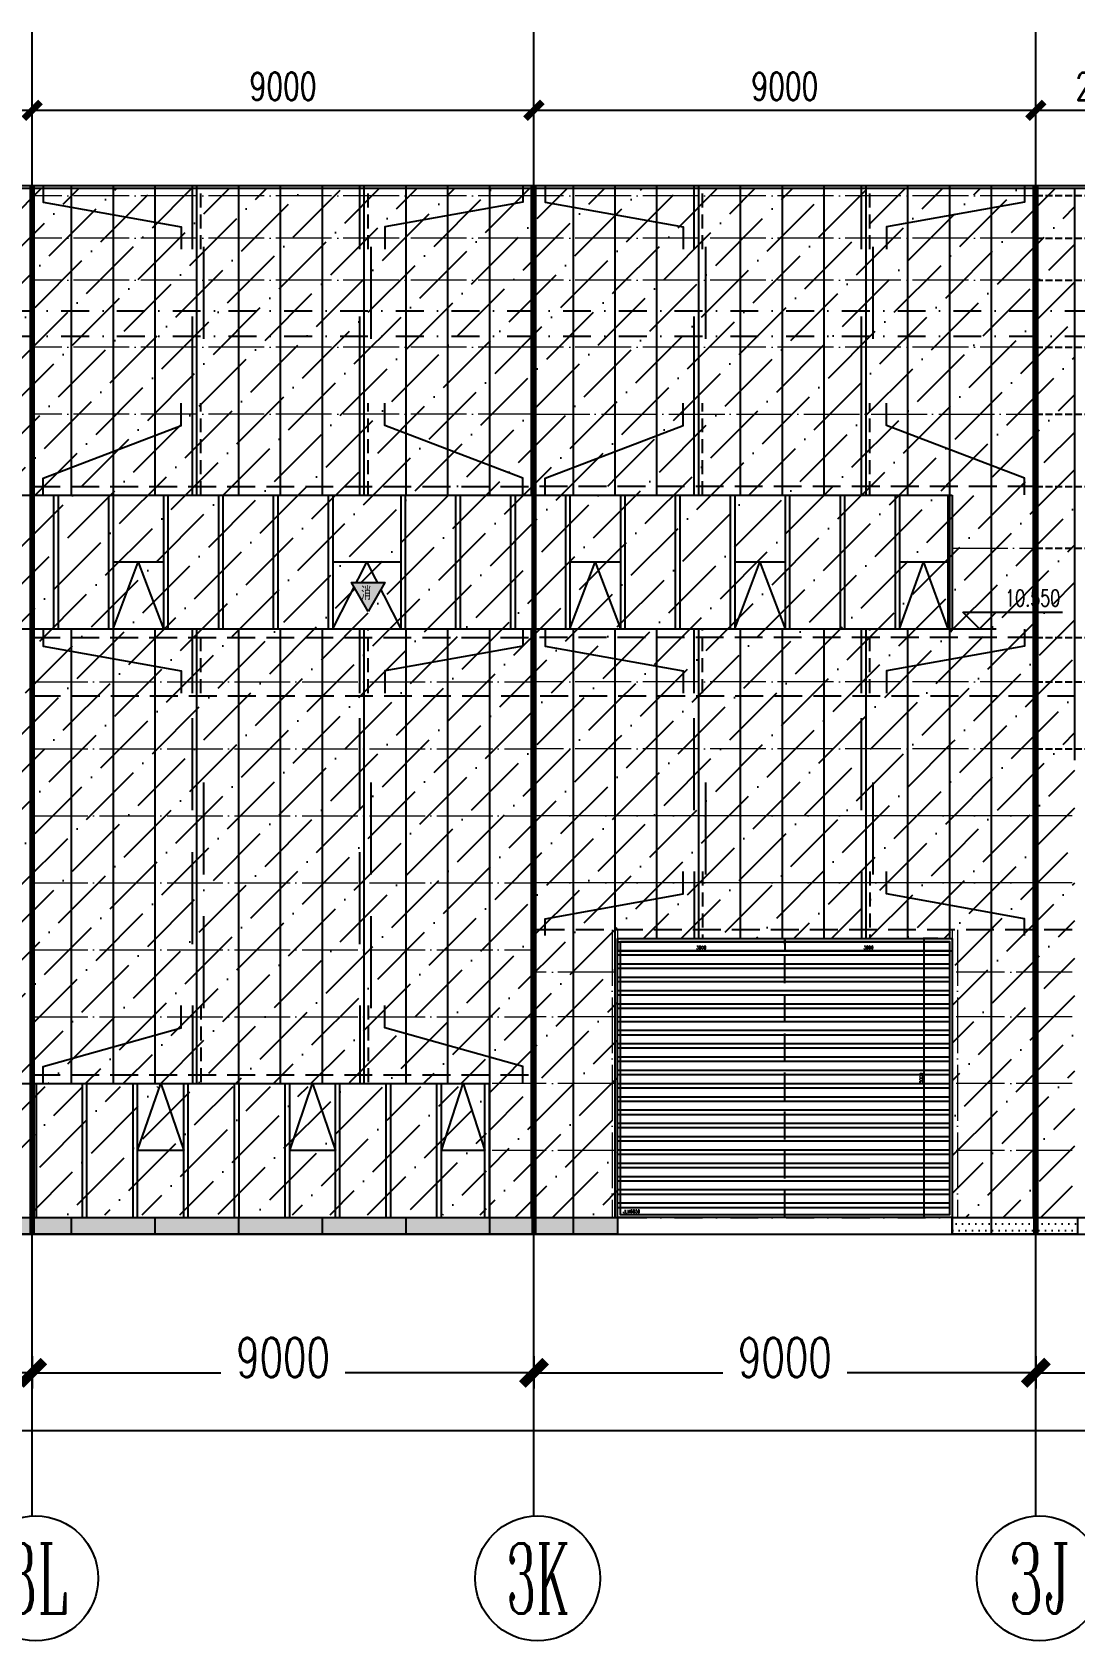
# Model space of a CAD drawing. Extents: x -2072575 to 87763, y -155913 to 742026.
# Drawn here: x -40342 to -21642, y 495627 to 524462 of the extents above; entities that cross this region are included whole.
import ezdxf
from ezdxf.enums import TextEntityAlignment as Align

# ---------------------------------------------------------------- set-up
doc = ezdxf.new("R2010")
doc.units = 0
doc.header["$LTSCALE"] = 1000
for name, pattern in [('20剖面图$0$DASH', [0.35, 0.25, -0.1]), ('__DASH', [0.35, 0.25, -0.1]), ('CENTER', [2, 1.25, -0.25, 0.25, -0.25]), ('DASHDOT', [1, 0.5, -0.25, 0, -0.25]), ('DASHED', [0.75, 0.5, -0.25]), ('DOT', [0.25, 0, -0.25]), ('DOTE', [2.42, 2, -0.2, 0.02, -0.2]), ('HIDDEN2', [0.1875, 0.125, -0.0625])]:
    doc.linetypes.add(name, pattern=pattern)
doc.layers.get('Defpoints').update_dxf_attribs({"color": 210})
for name, color, linetype in [('!ZN1-填充-8', 8, 'Continuous'), ('!ZN1-文字-7', 7, 'Continuous'), ('!ZN1-标注-173', 173, 'Continuous'), ('!ZN3-玻璃幕墙-4', 4, 'Continuous'), ('!ZN4-辅助材料-1', 1, 'Continuous'), ('12圆钢+30钢套管撑杆', 3, 'Continuous'), ('12圆钢斜拉条', 30, 'Continuous'), ('12圆钢直拉条', 22, 'Continuous'), ('250×150×4.5×8 H型钢', 3, 'HIDDEN2'), ('3符号', 3, 'Continuous'), ('3铝板幕墙', 3, 'Continuous'), ('4玻璃幕墙', 4, 'Continuous'), ('60x60x5钢方管', 6, '20剖面图$0$DASH'), ('A-AXIS-DOTE', 14, 'DOTE'), ('A-HATCH-2', 251, 'Continuous'), ('A-LIN-V', 9, 'Continuous'), ('A-WINDOW', 140, 'Continuous'), ('A-云线', 50, 'Continuous'), ('A-门窗表显示尺寸', 160, 'Continuous'), ('AS-WALL', 40, 'Continuous'), ('DIM', 173, 'Continuous'), ('DIM_ELEV', 3, 'Continuous'), ('DOT', 8, 'DOT'), ('DOTE', 1, 'CENTER'), ('PUB_TEXT', 7, 'Continuous'), ('压型钢板', 23, 'Continuous')]:
    doc.layers.add(name, color=color, linetype=linetype)
doc.layers.add('A-加建区域', color=47, linetype='Continuous', plot=False)
doc.layers.add('冷弯薄壁C型钢 250x75x20x3.0', color=51, linetype='DOTE', lineweight=0)
doc.layers.add('梁', color=4, linetype='Continuous', lineweight=18)
doc.styles.add('_TCH_AXIS', font='COMPLEX', dxfattribs={"bigfont": 'GBCBIG'})
doc.styles.add('_TCH_DIM', font='SIMPLEX', dxfattribs={"bigfont": 'GBCBIG'})
doc.styles.add('A-DIM_T3', font='SIMPLEX', dxfattribs={"width": 0.705882, "bigfont": 'GBCBIG'})
doc.styles.add('A-STANDARD', font='SIMPLEX', dxfattribs={"bigfont": 'GBCBIG'})
doc.styles.add('DHTEXT-1', font='romans.shx', dxfattribs={"width": 0.7, "bigfont": 'chinese.shx'})
doc.styles.add('样式 1', font='romans.shx', dxfattribs={"width": 0.7, "bigfont": 'chinese.shx'})
doc.dimstyles.new('A-DIM&&20', dxfattribs={"dimtxt": 59.5, "dimasz": 20, "dimexe": 20, "dimexo": 20, "dimgap": 25.25, "dimtad": 1, "dimdec": 0, "dimzin": 0, "dimdsep": 46, "dimtxsty": 'A-DIM_T3', "dimblk": 'ARCHTICK', "dimcen": 0.09, "dimclrt": 7, "dimazin": 2, "dimtfac": 1, "dimtdec": 0, "dimtix": 1, "dimtmove": 2, "dimatfit": 3, "dimfxl": 0, "dimtolj": 1, "dimtzin": 0, "dimarcsym": 0})
doc.dimstyles.new('ZN200', dxfattribs={"dimscale": 200, "dimtxt": 2.5, "dimasz": 1.5, "dimexe": 1, "dimexo": 2, "dimgap": 0.9, "dimtad": 1, "dimdec": 0, "dimdsep": 46, "dimtxsty": 'DHTEXT-1', "dimblk": 'ARCHTICK', "dimcen": 2.5, "dimclrd": 173, "dimclre": 173, "dimclrt": 7, "dimazin": 2, "dimtfac": 1, "dimtdec": 0, "dimtix": 1, "dimtmove": 2, "dimatfit": 3, "dimfxl": 0, "dimtolj": 1, "dimtzin": 0, "dimarcsym": 0})
doc.dimstyles.new('ZN280', dxfattribs={"dimscale": 280, "dimtxt": 2.5, "dimasz": 1.5, "dimexe": 1, "dimexo": 2, "dimgap": 0.9, "dimtad": 1, "dimdec": 0, "dimdsep": 46, "dimtxsty": 'DHTEXT-1', "dimblk": 'ARCHTICK', "dimcen": 2.5, "dimclrd": 173, "dimclre": 173, "dimclrt": 7, "dimazin": 2, "dimtfac": 1, "dimtdec": 0, "dimtix": 1, "dimtmove": 2, "dimatfit": 3, "dimfxl": 0, "dimarcsym": 0})
pattern_1 = [(0, (134341.77, -503214.68), (59.53125, 119.0625), [0, -119.0625])]
pattern_2 = [(45, (119669.48, -503214.68), (252.5697, 926.0889), [1190.625, -238.125, 0, -238.125])]

# ---------------------------------------------------------------- blocks, each defined once
blk = doc.blocks.new('消防救援口标识')
blk.add_wipeout([(0, 0), (-150, 260), (150, 260)]).dxf.layer = '!ZN1-标注-173'
at = {"layer": '!ZN1-填充-8'}
h = blk.add_hatch(color=252, dxfattribs=at)
h.dxf.hatch_style = 1
h.paths.add_polyline_path([(0, 0), (-150, 260), (150, 260)])
at = {"layer": '!ZN1-标注-173'}
blk.add_lwpolyline([(0, 0), (-150, 260), (150, 260)], close=True, dxfattribs=at)
at = {"layer": '!ZN1-文字-7', "ltscale": 1.5, "style": '样式 1', "width": 0.7}
blk.add_text('消', height=120, dxfattribs=at).set_placement((-62, 164), align=Align.MIDDLE_LEFT)
blk = doc.blocks.new('20250905101245')
at = {"layer": '!ZN1-填充-8'}
h = blk.add_hatch(dxfattribs=at)
h.set_pattern_fill('ANSI36', color=252, scale=300, style=0)
h.set_pattern_definition(pattern_2)
h.paths.add_polyline_path([(104500, 18450), (87200, 18450), (87200, 8400), (87200, 3000), (87200, 2800), (87200, 0), (87200, 0), (104500, 0)])
h.paths.add_polyline_path([(102200, 2400), (102200, 0), (89500, 0), (89500, 2400)], flags=16)
h.paths.add_polyline_path([(102150, 2350), (102150, 50), (89550, 50), (89550, 2350)], flags=0)
h.paths.add_polyline_path([(101942, 1111), (101942, 1289), (101853, 1289), (101853, 1111)], flags=0)
h.paths.add_polyline_path([(95745, 2143), (95955, 2143), (95955, 2232), (95745, 2232)], flags=0)
h.paths.add_polyline_path([(89585, 98), (89838, 98), (89838, 187), (89585, 187)], flags=0)
h = blk.add_hatch(dxfattribs=at)
h.set_pattern_fill('ANSI36', color=252, scale=300, style=0)
h.set_pattern_definition(pattern_2)
h.paths.add_polyline_path([(110500, 18450), (104500, 18450), (104500, 5000), (110500, 5000)])
h = blk.add_hatch(dxfattribs=at)
h.set_pattern_fill('ANSI36', color=252, scale=300, style=0)
h.set_pattern_definition(pattern_2)
h.paths.add_polyline_path([(110500, 0), (112700, 0), (112700, 18450), (110500, 18450)])
h = blk.add_hatch(dxfattribs=at)
h.set_pattern_fill('DOTS', color=252, scale=75, style=0)
h.set_pattern_definition(pattern_1)
h.paths.add_polyline_path([(60150, 0), (104500, 0), (104500, -300), (60150, -300)])
h = blk.add_hatch(dxfattribs=at)
h.set_pattern_fill('DOTS', color=252, scale=75, style=0)
h.set_pattern_definition(pattern_1)
h.paths.add_polyline_path([(110500, 0), (112750, 0), (112750, -300), (110500, -300)])
at = {"layer": '!ZN3-玻璃幕墙-4', "color": 252, "ltscale": 10}
for points in [[(95450, 10550), (95903, 11750), (96355, 10550)], [(99390, 10550), (100000, 11750), (100610, 10550)], [(103645, 10550), (104098, 11750), (104550, 10550)], [(106600, 10550), (107053, 11750), (107505, 10550)], [(109555, 10550), (109988, 11750), (110420, 10550)], [(95890, 1200), (96305, 2400), (96720, 1200)], [(98620, 1200), (99030, 2400), (99440, 1200)], [(101340, 1200), (101730, 2400), (102120, 1200)]]:
    blk.add_lwpolyline(points, dxfattribs=at)
at = {"layer": '3铝板幕墙', "color": 252, "ltscale": 1000}
for p, q in [((94700, 0), (94700, -300)), ((96200, 0), (96200, -300)), ((97700, 0), (97700, -300)), ((99200, 0), (99200, -300)), ((100700, 0), (100700, -300)), ((102200, 0), (102200, -300)), ((103700, 0), (103700, -300)), ((111200, 0), (111200, -300))]:
    blk.add_line(p, q, dxfattribs=at)
for points in [[(60150, 0), (104500, 0), (104500, -300), (60150, -300)], [(110500, 0), (112750, 0), (112750, -300), (110500, -300)]]:
    blk.add_lwpolyline(points, close=True, dxfattribs=at)
at = {"layer": '4玻璃幕墙', "color": 252, "ltscale": 10}
for p, q in [((89500, 12950), (110500, 12950)), ((94385, 12950), (94385, 10550)), ((94465, 12950), (94465, 10550)), ((95370, 12950), (95370, 10550)), ((95450, 12950), (95450, 10550)), ((96355, 12950), (96355, 10550)), ((96435, 12950), (96435, 10550)), ((97340, 12950), (97340, 10550)), ((97420, 12950), (97420, 10550)), ((98325, 12950), (98325, 10550)), ((98405, 12950), (98405, 10550)), ((99310, 12950), (99310, 10550)), ((99390, 12950), (99390, 10550)), ((100610, 12950), (100610, 10550)), ((100690, 12950), (100690, 10550)), ((101595, 12950), (101595, 10550)), ((101675, 12950), (101675, 10550)), ((102580, 12950), (102580, 10550)), ((102660, 12950), (102660, 10550)), ((103565, 12950), (103565, 10550)), ((103645, 12950), (103645, 10550)), ((104550, 12950), (104550, 10550)), ((104630, 12950), (104630, 10550)), ((105535, 12950), (105535, 10550)), ((105615, 12950), (105615, 10550)), ((106520, 12950), (106520, 10550)), ((106600, 12950), (106600, 10550)), ((107505, 12950), (107505, 10550)), ((107585, 12950), (107585, 10550)), ((108490, 12950), (108490, 10550)), ((108570, 12950), (108570, 10550)), ((109475, 12950), (109475, 10550)), ((109555, 12950), (109555, 10550)), ((110420, 12950), (110420, 10550)), ((110500, 12950), (110500, 10550)), ((96355, 11750), (95450, 11750)), ((100610, 11750), (99390, 11750)), ((104550, 11750), (103645, 11750)), ((107505, 11750), (106600, 11750)), ((110420, 11750), (109555, 11750)), ((89500, 10550), (110500, 10550)), ((89500, 2400), (102200, 2400)), ((94080, 0), (94080, 2400)), ((94900, 0), (94900, 2400)), ((94980, 0), (94980, 2400)), ((95810, 0), (95810, 2400)), ((95890, 0), (95890, 2400)), ((96720, 0), (96720, 2400)), ((96800, 0), (96800, 2400)), ((97630, 0), (97630, 2400)), ((97710, 0), (97710, 2400)), ((98540, 0), (98540, 2400)), ((98620, 0), (98620, 2400)), ((99440, 0), (99440, 2400)), ((99520, 0), (99520, 2400)), ((100350, 0), (100350, 2400)), ((100430, 0), (100430, 2400)), ((101260, 0), (101260, 2400)), ((101340, 0), (101340, 2400)), ((102120, 0), (102120, 2400)), ((102200, 0), (102200, 2400)), ((89500, 0), (102200, 0))]:
    blk.add_line(p, q, dxfattribs=at)
at = {"layer": '4玻璃幕墙', "color": 252, "ltscale": 1.5}
for p, q in [((96720, 1200), (95890, 1200)), ((99440, 1200), (98620, 1200)), ((102120, 1200), (101340, 1200))]:
    blk.add_line(p, q, dxfattribs=at)
at = {"layer": 'A-LIN-V', "color": 252}
for p, q in [((-900, 18500), (184800, 18500)), ((-900, 18450), (184800, 18450)), ((112700, 8200), (112700, 18450)), ((104500, 0), (104500, -300)), ((110500, 0), (110500, -300))]:
    blk.add_line(p, q, dxfattribs=at)
at = {"layer": '压型钢板', "color": 252, "ltscale": 10}
for p, q in [((94700, 18500), (94700, 12950)), ((95450, 18500), (95450, 12950)), ((96200, 18500), (96200, 12950)), ((96950, 18500), (96950, 12950)), ((97700, 18500), (97700, 12950)), ((98450, 18500), (98450, 12950)), ((99200, 18500), (99200, 12950)), ((99950, 18500), (99950, 12950)), ((100700, 18500), (100700, 12950)), ((101450, 18500), (101450, 12950)), ((102200, 18500), (102200, 12950)), ((102950, 18500), (102950, 12950)), ((103700, 18500), (103700, 12950)), ((104450, 18500), (104450, 12950)), ((105200, 18500), (105200, 12950)), ((105950, 18500), (105950, 12950)), ((106700, 18500), (106700, 12950)), ((107450, 18500), (107450, 12950)), ((108200, 18500), (108200, 12950)), ((108950, 18500), (108950, 12950)), ((109700, 18500), (109700, 12950)), ((110450, 18500), (110450, 5000)), ((111200, 18500), (111200, 0)), ((111950, 18500), (111950, 0)), ((94700, 10550), (94700, 2400)), ((95450, 10550), (95450, 2400)), ((96200, 10550), (96200, 2400)), ((96950, 10550), (96950, 2400)), ((97700, 10550), (97700, 2400)), ((98450, 10550), (98450, 2400)), ((99200, 10550), (99200, 2400)), ((99950, 10550), (99950, 2400)), ((100700, 10550), (100700, 2400)), ((101450, 10550), (101450, 2400)), ((102200, 10550), (102200, 0)), ((102950, 10550), (102950, 0)), ((103700, 10550), (103700, 0)), ((104450, 10550), (104450, 0)), ((105200, 10550), (105200, 5000)), ((105950, 10550), (105950, 5000)), ((106700, 10550), (106700, 5000)), ((107450, 10550), (107450, 5000)), ((108200, 10550), (108200, 5000)), ((108950, 10550), (108950, 5000)), ((109700, 10550), (109700, 5000))]:
    blk.add_line(p, q, dxfattribs=at)
at = {"layer": '!ZN4-辅助材料-1', "color": 252, "xscale": 2, "yscale": 2, "zscale": 2}
blk.add_blockref('消防救援口标识', (100026, 10863), dxfattribs=at)
blk = doc.blocks.new('_ArchTick')
at = {"color": 0, "linetype": 'ByBlock', "const_width": 0.4}
blk.add_lwpolyline([(-0.5, -0.5), (0.5, 0.5)], dxfattribs=at)
blk = doc.blocks.new('*D2507')
at = {"layer": 'Defpoints', "color": 0, "ltscale": 2800, "transparency": 16777216}
for p in [(-900, -1926), (184800, -1926), (184800, -3824)]:
    blk.add_point(p, dxfattribs=at)
at = {"layer": 'DIM', "color": 173, "linetype": 'ByBlock', "lineweight": -2, "ltscale": 2800, "transparency": 16777216}
for p, q in [((-900, -2486), (-900, -4104)), ((184800, -2486), (184800, -4104)), ((-900, -3824), (90403, -3824)), ((184800, -3824), (93497, -3824))]:
    blk.add_line(p, q, dxfattribs=at)
at = {"layer": 'DIM', "color": 173, "lineweight": -2, "ltscale": 2800, "transparency": 16777216, "xscale": 420, "yscale": 420, "zscale": 420, "rotation": 180}
blk.add_blockref('_ArchTick', (-900, -3824), dxfattribs=at)
at = {"layer": 'DIM', "color": 173, "lineweight": -2, "ltscale": 2800, "transparency": 16777216, "xscale": 420, "yscale": 420, "zscale": 420}
blk.add_blockref('_ArchTick', (184800, -3824), dxfattribs=at)
at = {"layer": 'DIM', "color": 7, "ltscale": 2800, "transparency": 16777216, "insert": (91950, -3549), "char_height": 700, "attachment_point": 5, "style": 'DHTEXT-1'}
blk.add_mtext('185700', dxfattribs=at)
blk = doc.blocks.new('*D2523')
at = {"layer": 'Defpoints', "color": 0, "ltscale": 2800, "transparency": 16777216}
for p in [(85000, -1926), (94000, -1926), (94000, -2784)]:
    blk.add_point(p, dxfattribs=at)
at = {"layer": 'DIM', "color": 173, "linetype": 'ByBlock', "lineweight": -2, "ltscale": 2800, "transparency": 16777216}
for p, q in [((85000, -2486), (85000, -3064)), ((94000, -2486), (94000, -3064)), ((85000, -2784), (88385, -2784)), ((94000, -2784), (90615, -2784))]:
    blk.add_line(p, q, dxfattribs=at)
at = {"layer": 'DIM', "color": 173, "lineweight": -2, "ltscale": 2800, "transparency": 16777216, "xscale": 420, "yscale": 420, "zscale": 420, "rotation": 180}
blk.add_blockref('_ArchTick', (85000, -2784), dxfattribs=at)
at = {"layer": 'DIM', "color": 173, "lineweight": -2, "ltscale": 2800, "transparency": 16777216, "xscale": 420, "yscale": 420, "zscale": 420}
blk.add_blockref('_ArchTick', (94000, -2784), dxfattribs=at)
at = {"layer": 'DIM', "color": 7, "ltscale": 2800, "transparency": 16777216, "insert": (89500, -2509), "char_height": 700, "attachment_point": 5, "style": 'DHTEXT-1'}
blk.add_mtext('9000', dxfattribs=at)
blk = doc.blocks.new('*D2524')
at = {"layer": 'Defpoints', "color": 0, "ltscale": 2800, "transparency": 16777216}
for p in [(94000, -1926), (103000, -1926), (103000, -2784)]:
    blk.add_point(p, dxfattribs=at)
at = {"layer": 'DIM', "color": 173, "linetype": 'ByBlock', "lineweight": -2, "ltscale": 2800, "transparency": 16777216}
for p, q in [((94000, -2486), (94000, -3064)), ((103000, -2486), (103000, -3064)), ((94000, -2784), (97385, -2784)), ((103000, -2784), (99615, -2784))]:
    blk.add_line(p, q, dxfattribs=at)
at = {"layer": 'DIM', "color": 173, "lineweight": -2, "ltscale": 2800, "transparency": 16777216, "xscale": 420, "yscale": 420, "zscale": 420, "rotation": 180}
blk.add_blockref('_ArchTick', (94000, -2784), dxfattribs=at)
at = {"layer": 'DIM', "color": 173, "lineweight": -2, "ltscale": 2800, "transparency": 16777216, "xscale": 420, "yscale": 420, "zscale": 420}
blk.add_blockref('_ArchTick', (103000, -2784), dxfattribs=at)
at = {"layer": 'DIM', "color": 7, "ltscale": 2800, "transparency": 16777216, "insert": (98500, -2509), "char_height": 700, "attachment_point": 5, "style": 'DHTEXT-1'}
blk.add_mtext('9000', dxfattribs=at)
blk = doc.blocks.new('*D2525')
at = {"layer": 'Defpoints', "color": 0, "ltscale": 2800, "transparency": 16777216}
for p in [(103000, -1926), (112000, -1926), (112000, -2784)]:
    blk.add_point(p, dxfattribs=at)
at = {"layer": 'DIM', "color": 173, "linetype": 'ByBlock', "lineweight": -2, "ltscale": 2800, "transparency": 16777216}
for p, q in [((103000, -2486), (103000, -3064)), ((112000, -2486), (112000, -3064)), ((103000, -2784), (106385, -2784)), ((112000, -2784), (108615, -2784))]:
    blk.add_line(p, q, dxfattribs=at)
at = {"layer": 'DIM', "color": 173, "lineweight": -2, "ltscale": 2800, "transparency": 16777216, "xscale": 420, "yscale": 420, "zscale": 420, "rotation": 180}
blk.add_blockref('_ArchTick', (103000, -2784), dxfattribs=at)
at = {"layer": 'DIM', "color": 173, "lineweight": -2, "ltscale": 2800, "transparency": 16777216, "xscale": 420, "yscale": 420, "zscale": 420}
blk.add_blockref('_ArchTick', (112000, -2784), dxfattribs=at)
at = {"layer": 'DIM', "color": 7, "ltscale": 2800, "transparency": 16777216, "insert": (107500, -2509), "char_height": 700, "attachment_point": 5, "style": 'DHTEXT-1'}
blk.add_mtext('9000', dxfattribs=at)
blk = doc.blocks.new('*D2526')
at = {"layer": 'Defpoints', "color": 0, "ltscale": 2800, "transparency": 16777216}
for p in [(112000, -1926), (121000, -1926), (121000, -2784)]:
    blk.add_point(p, dxfattribs=at)
at = {"layer": 'DIM', "color": 173, "linetype": 'ByBlock', "lineweight": -2, "ltscale": 2800, "transparency": 16777216}
for p, q in [((112000, -2486), (112000, -3064)), ((121000, -2486), (121000, -3064)), ((112000, -2784), (115385, -2784)), ((121000, -2784), (117615, -2784))]:
    blk.add_line(p, q, dxfattribs=at)
at = {"layer": 'DIM', "color": 173, "lineweight": -2, "ltscale": 2800, "transparency": 16777216, "xscale": 420, "yscale": 420, "zscale": 420, "rotation": 180}
blk.add_blockref('_ArchTick', (112000, -2784), dxfattribs=at)
at = {"layer": 'DIM', "color": 173, "lineweight": -2, "ltscale": 2800, "transparency": 16777216, "xscale": 420, "yscale": 420, "zscale": 420}
blk.add_blockref('_ArchTick', (121000, -2784), dxfattribs=at)
at = {"layer": 'DIM', "color": 7, "ltscale": 2800, "transparency": 16777216, "insert": (116500, -2509), "char_height": 700, "attachment_point": 5, "style": 'DHTEXT-1'}
blk.add_mtext('9000', dxfattribs=at)
blk = doc.blocks.new('卓越-轴号')
blk.add_circle((0, 0), 4)
at = {"color": 0, "style": '_TCH_AXIS', "width": 1.041667, "flags": 8}
blk.add_attdef('A', text='', height=4.48, dxfattribs=at).set_placement((-2, -2.24), (2, -2.24), align=Align.FIT)
blk = doc.blocks.new('*D24')
at = {"layer": 'A-门窗表显示尺寸', "color": 0, "lineweight": -2, "transparency": 16777216}
for p, q in [((-1641480, 522217), (-1641480, 522000)), ((-1638480, 522217), (-1638480, 522000)), ((-1641480, 522020), (-1638480, 522020))]:
    blk.add_line(p, q, dxfattribs=at)
at = {"layer": 'Defpoints', "color": 0, "transparency": 16777216}
for p in [(-1641480, 522237), (-1638480, 522237), (-1638480, 522020)]:
    blk.add_point(p, dxfattribs=at)
at = {"layer": 'A-门窗表显示尺寸', "color": 0, "lineweight": -2, "transparency": 16777216, "xscale": 20, "yscale": 20, "zscale": 20, "rotation": 180}
blk.add_blockref('_ArchTick', (-1641480, 522020), dxfattribs=at)
at = {"layer": 'A-门窗表显示尺寸', "color": 0, "lineweight": -2, "transparency": 16777216, "xscale": 20, "yscale": 20, "zscale": 20}
blk.add_blockref('_ArchTick', (-1638480, 522020), dxfattribs=at)
at = {"layer": 'A-门窗表显示尺寸', "color": 7, "transparency": 16777216, "insert": (-1639980, 522075), "char_height": 59.5, "attachment_point": 5, "style": 'A-DIM_T3'}
blk.add_mtext('\\A1;3000', dxfattribs=at)
blk = doc.blocks.new('*D25')
at = {"layer": 'A-门窗表显示尺寸', "color": 0, "lineweight": -2, "transparency": 16777216}
for p, q in [((-1644480, 522217), (-1644480, 522000)), ((-1641480, 522217), (-1641480, 522000)), ((-1644480, 522020), (-1641480, 522020))]:
    blk.add_line(p, q, dxfattribs=at)
at = {"layer": 'Defpoints', "color": 0, "transparency": 16777216}
for p in [(-1644480, 522237), (-1641480, 522237), (-1641480, 522020)]:
    blk.add_point(p, dxfattribs=at)
at = {"layer": 'A-门窗表显示尺寸', "color": 0, "lineweight": -2, "transparency": 16777216, "xscale": 20, "yscale": 20, "zscale": 20, "rotation": 180}
blk.add_blockref('_ArchTick', (-1644480, 522020), dxfattribs=at)
at = {"layer": 'A-门窗表显示尺寸', "color": 0, "lineweight": -2, "transparency": 16777216, "xscale": 20, "yscale": 20, "zscale": 20}
blk.add_blockref('_ArchTick', (-1641480, 522020), dxfattribs=at)
at = {"layer": 'A-门窗表显示尺寸', "color": 7, "transparency": 16777216, "insert": (-1642980, 522075), "char_height": 59.5, "attachment_point": 5, "style": 'A-DIM_T3'}
blk.add_mtext('\\A1;3000', dxfattribs=at)
blk = doc.blocks.new('*D26')
at = {"layer": 'A-门窗表显示尺寸', "color": 0, "lineweight": -2, "transparency": 16777216}
for p, q in [((-1638740, 522237), (-1639001, 522237)), ((-1638981, 517237), (-1638981, 522237)), ((-1638740, 517237), (-1639001, 517237))]:
    blk.add_line(p, q, dxfattribs=at)
at = {"layer": 'Defpoints', "color": 0, "transparency": 16777216}
for p in [(-1638981, 522237), (-1638720, 522237), (-1638720, 517237)]:
    blk.add_point(p, dxfattribs=at)
at = {"layer": 'A-门窗表显示尺寸', "color": 0, "lineweight": -2, "transparency": 16777216, "xscale": 20, "yscale": 20, "zscale": 20}
for p, rotation in [((-1638981, 522237), 90), ((-1638981, 517237), 270)]:
    blk.add_blockref('_ArchTick', p, dxfattribs=dict(at, rotation=rotation))
at = {"layer": 'A-门窗表显示尺寸', "color": 7, "transparency": 16777216, "insert": (-1639036, 519737), "char_height": 59.5, "attachment_point": 5, "rotation": 90, "style": 'A-DIM_T3'}
blk.add_mtext('\\A1;5000', dxfattribs=at)
blk = doc.blocks.new('*D3675')
at = {"layer": 'Defpoints', "color": 0, "ltscale": 10, "transparency": 16777216}
for p in [(-19717, 523062), (-22342, 521715), (-19717, 521715)]:
    blk.add_point(p, dxfattribs=at)
at = {"layer": 'DIM', "color": 173, "linetype": 'ByBlock', "lineweight": -2, "ltscale": 10, "transparency": 16777216}
for p, q in [((-22342, 522115), (-22342, 523262)), ((-19717, 522115), (-19717, 523262)), ((-22342, 523062), (-19717, 523062))]:
    blk.add_line(p, q, dxfattribs=at)
at = {"layer": 'DIM', "color": 173, "lineweight": -2, "ltscale": 10, "transparency": 16777216, "xscale": 300, "yscale": 300, "zscale": 300, "rotation": 180}
blk.add_blockref('_ArchTick', (-22342, 523062), dxfattribs=at)
at = {"layer": 'DIM', "color": 173, "lineweight": -2, "ltscale": 10, "transparency": 16777216, "xscale": 300, "yscale": 300, "zscale": 300}
blk.add_blockref('_ArchTick', (-19717, 523062), dxfattribs=at)
at = {"layer": 'DIM', "color": 7, "ltscale": 10, "transparency": 16777216, "insert": (-21029, 523492), "char_height": 500, "attachment_point": 5, "style": 'DHTEXT-1'}
blk.add_mtext('\\A1;2625', dxfattribs=at)
blk = doc.blocks.new('*D3676')
at = {"layer": 'Defpoints', "color": 0, "ltscale": 10, "transparency": 16777216}
for p in [(-22342, 523062), (-31342, 521715), (-22342, 521715)]:
    blk.add_point(p, dxfattribs=at)
at = {"layer": 'DIM', "color": 173, "linetype": 'ByBlock', "lineweight": -2, "ltscale": 10, "transparency": 16777216}
for p, q in [((-31342, 522115), (-31342, 523262)), ((-22342, 522115), (-22342, 523262)), ((-31342, 523062), (-22342, 523062))]:
    blk.add_line(p, q, dxfattribs=at)
at = {"layer": 'DIM', "color": 173, "lineweight": -2, "ltscale": 10, "transparency": 16777216, "xscale": 300, "yscale": 300, "zscale": 300, "rotation": 180}
blk.add_blockref('_ArchTick', (-31342, 523062), dxfattribs=at)
at = {"layer": 'DIM', "color": 173, "lineweight": -2, "ltscale": 10, "transparency": 16777216, "xscale": 300, "yscale": 300, "zscale": 300}
blk.add_blockref('_ArchTick', (-22342, 523062), dxfattribs=at)
at = {"layer": 'DIM', "color": 7, "ltscale": 10, "transparency": 16777216, "insert": (-26842, 523492), "char_height": 500, "attachment_point": 5, "style": 'DHTEXT-1'}
blk.add_mtext('\\A1;9000', dxfattribs=at)
blk = doc.blocks.new('*D3677')
at = {"layer": 'Defpoints', "color": 0, "ltscale": 10, "transparency": 16777216}
for p in [(-31342, 523062), (-40342, 521715), (-31342, 521715)]:
    blk.add_point(p, dxfattribs=at)
at = {"layer": 'DIM', "color": 173, "linetype": 'ByBlock', "lineweight": -2, "ltscale": 10, "transparency": 16777216}
for p, q in [((-40342, 522115), (-40342, 523262)), ((-31342, 522115), (-31342, 523262)), ((-40342, 523062), (-31342, 523062))]:
    blk.add_line(p, q, dxfattribs=at)
at = {"layer": 'DIM', "color": 173, "lineweight": -2, "ltscale": 10, "transparency": 16777216, "xscale": 300, "yscale": 300, "zscale": 300, "rotation": 180}
blk.add_blockref('_ArchTick', (-40342, 523062), dxfattribs=at)
at = {"layer": 'DIM', "color": 173, "lineweight": -2, "ltscale": 10, "transparency": 16777216, "xscale": 300, "yscale": 300, "zscale": 300}
blk.add_blockref('_ArchTick', (-31342, 523062), dxfattribs=at)
at = {"layer": 'DIM', "color": 7, "ltscale": 10, "transparency": 16777216, "insert": (-35842, 523492), "char_height": 500, "attachment_point": 5, "style": 'DHTEXT-1'}
blk.add_mtext('\\A1;9000', dxfattribs=at)
blk = doc.blocks.new('*D3678')
at = {"layer": 'Defpoints', "color": 0, "ltscale": 10, "transparency": 16777216}
for p in [(-40342, 523062), (-46717, 521715), (-40342, 521715)]:
    blk.add_point(p, dxfattribs=at)
at = {"layer": 'DIM', "color": 173, "linetype": 'ByBlock', "lineweight": -2, "ltscale": 10, "transparency": 16777216}
for p, q in [((-46717, 522115), (-46717, 523262)), ((-40342, 522115), (-40342, 523262)), ((-46717, 523062), (-40342, 523062))]:
    blk.add_line(p, q, dxfattribs=at)
at = {"layer": 'DIM', "color": 173, "lineweight": -2, "ltscale": 10, "transparency": 16777216, "xscale": 300, "yscale": 300, "zscale": 300, "rotation": 180}
blk.add_blockref('_ArchTick', (-46717, 523062), dxfattribs=at)
at = {"layer": 'DIM', "color": 173, "lineweight": -2, "ltscale": 10, "transparency": 16777216, "xscale": 300, "yscale": 300, "zscale": 300}
blk.add_blockref('_ArchTick', (-40342, 523062), dxfattribs=at)
at = {"layer": 'DIM', "color": 7, "ltscale": 10, "transparency": 16777216, "insert": (-43529, 523492), "char_height": 500, "attachment_point": 5, "style": 'DHTEXT-1'}
blk.add_mtext('\\A1;6375', dxfattribs=at)
blk = doc.blocks.new('20250821140411')
at = {"layer": 'DOT', "linetype": 'DASHDOT'}
for p, q in [((-7489.1, 18500), (190989.5, 18500)), ((-7489.1, 16250), (190989.5, 16250)), ((-7489.1, 15800), (190989.5, 15800)), ((-7489.1, 0), (190989.5, 0))]:
    blk.add_line(p, q, dxfattribs=at)
at = {"layer": 'DOTE', "ltscale": 280}
for p, q in [((94000, -5350), (94000, 21247.6)), ((103000, -5350), (103000, 21247.6)), ((112000, -5350), (112000, 21247.6))]:
    blk.add_line(p, q, dxfattribs=at)
at = {"layer": '3符号', "color": 7}
ref = blk.add_blockref('卓越-轴号', (94064.3, -6468.2), dxfattribs=dict(at, xscale=280, yscale=280, zscale=280))
ref.add_attrib('A', '3L', dxfattribs={"layer": '0', "color": 0, "height": 1254.4, "style": '_TCH_AXIS', "width": 0.551471}).set_placement((93504.3, -7095.4), (94624.3, -7095.4), align=Align.FIT)
ref = blk.add_blockref('卓越-轴号', (103064.3, -6468.2), dxfattribs=dict(at, xscale=280, yscale=280, zscale=280))
ref.add_attrib('A', '3K', dxfattribs={"layer": '0', "color": 0, "height": 1254.4, "style": '_TCH_AXIS', "width": 0.493421}).set_placement((102504.3, -7095.4), (103624.3, -7095.4), align=Align.FIT)
ref = blk.add_blockref('卓越-轴号', (112064.3, -6468.2), dxfattribs=dict(at, xscale=280, yscale=280, zscale=280))
ref.add_attrib('A', '3J', dxfattribs={"layer": '0', "color": 0, "height": 1254.4, "style": '_TCH_AXIS', "width": 0.625}).set_placement((111504.3, -7095.4), (112624.3, -7095.4), align=Align.FIT)
at = {"layer": 'DIM', "ltscale": 2800}
for base, p1, p2, picture, middle in [((184800, -3824.1), (-900, -1926.1), (184800, -1926.1), '*D2507', (91950, -3549.1)), ((94000, -2784.1), (85000, -1926.1), (94000, -1926.1), '*D2523', (89500, -2509.1)), ((103000, -2784.1), (94000, -1926.1), (103000, -1926.1), '*D2524', (98500, -2509.1)), ((112000, -2784.1), (103000, -1926.1), (112000, -1926.1), '*D2525', (107500, -2509.1)), ((121000, -2784.1), (112000, -1926.1), (121000, -1926.1), '*D2526', (116500, -2509.1))]:
    dim = blk.add_linear_dim(base=base, p1=p1, p2=p2, angle=0, dimstyle='ZN280', dxfattribs=at)
    dim.commit()
    dim.dimension.update_dxf_attribs({"geometry": picture, "text_midpoint": middle, "dimtype": 129})
blk = doc.blocks.new('434')
at = {"layer": 'A-HATCH-2'}
h = blk.add_hatch(dxfattribs=at)
h.set_pattern_fill('ANSI32', color=256, scale=50, angle=45)
h.set_pattern_definition([(180, (-500, 6e-11), (-1e-14, -238.125), []), (180, (-579.38, 79.38), (-1e-14, -238.125), [])])
h.paths.add_polyline_path([(-1644480.2, 522187.5), (-1638530.2, 522187.5), (-1638530.2, 517287.5), (-1644480.2, 517287.5)])
at = {"layer": 'A-AXIS-DOTE', "linetype": '__DASH', "ltscale": 2}
blk.add_line((-1641480.2, 517237.5), (-1641480.2, 522237.5), dxfattribs=at)
at = {"layer": 'A-WINDOW'}
for points in [[(-1644480.2, 522237.5), (-1638480.2, 522237.5), (-1638480.2, 517237.5), (-1644480.2, 517237.5)], [(-1644430.2, 522187.5), (-1638530.2, 522187.5), (-1638530.2, 517287.5), (-1644430.2, 517287.5)]]:
    blk.add_lwpolyline(points, close=True, dxfattribs=at)
at = {"layer": 'A-门窗表显示尺寸', "color": 3, "style": 'A-STANDARD', "width": 0.705882}
blk.add_text('JLM6050', height=59.5, dxfattribs=at).set_placement((-1644380, 517317.5))
at = {"layer": 'A-门窗表显示尺寸'}
for p1, p2, distance, picture, middle in [((-1644480.2, 522237.5), (-1641480.2, 522237.5), -217.5, '*D25', (-1642980.2, 522075)), ((-1641480.2, 522237.5), (-1638480.2, 522237.5), -217.5, '*D24', (-1639980.2, 522075)), ((-1638720.2, 517237.5), (-1638720.2, 522237.5), 260.4, '*D26', (-1639035.6, 519737.5))]:
    dim = blk.add_aligned_dim(p1=p1, p2=p2, distance=distance, dimstyle='A-DIM&&20', dxfattribs=at)
    dim.commit()
    dim.dimension.update_dxf_attribs({"geometry": picture, "text_midpoint": middle})

msp = doc.modelspace()

# ---------------------------------------------------------------- linework, layer by layer
at = {"layer": 'A-加建区域', "linetype": '__DASH', "ltscale": 2}
msp.add_line((-141830.9, 512564.7), (56647.8, 512564.7), dxfattribs=at)
at = {"layer": 'AS-WALL'}
msp.add_line((-141830.9, 502914.7), (56647.8, 502914.7), dxfattribs=at)
at = {"layer": 'DIM_ELEV'}
for p, q in [((-23350.4, 513764.7), (-23650.4, 514064.7)), ((-23650.4, 514064.7), (-21862.4, 514064.7)), ((-23350.4, 513764.7), (-23050.4, 514064.7)), ((-24050.4, 513764.7), (-23050.4, 513764.7))]:
    msp.add_line(p, q, dxfattribs=at)

# ---------------------------------------------------------------- texts
at = {"layer": 'PUB_TEXT', "style": '_TCH_DIM', "width": 0.705882}
msp.add_text('10.550', height=297.5, dxfattribs=at).set_placement((-22892.4, 514169.7))

# ---------------------------------------------------------------- next in the draw order: block references
at = {"layer": '12圆钢直拉条', "ltscale": 1000}
msp.add_blockref('20250905101245', (-134341.8, 503214.7), dxfattribs=at)

# ---------------------------------------------------------------- next in the draw order: linework, layer by layer
at = {"layer": '12圆钢+30钢套管撑杆', "color": 3}
for p, q in [((-37466.8, 520570.9), (-37466.8, 521714.7)), ((-34466.8, 520570.9), (-34466.8, 521714.7)), ((-28466.8, 520570.9), (-28466.8, 521714.7)), ((-25466.8, 520570.9), (-25466.8, 521714.7)), ((-37466.8, 516164.7), (-37466.8, 517814.7)), ((-34466.8, 516164.7), (-34466.8, 517814.7)), ((-28466.8, 516164.7), (-28466.8, 517814.7)), ((-25466.8, 516164.7), (-25466.8, 517814.7)), ((-37466.8, 512614.7), (-37466.8, 513758.4)), ((-34466.8, 512614.7), (-34466.8, 513758.4)), ((-28466.8, 512614.7), (-28466.8, 513758.4)), ((-25466.8, 512614.7), (-25466.8, 513758.4)), ((-28466.8, 509414.7), (-28466.8, 508214.7)), ((-25466.8, 509414.7), (-25466.8, 508214.7)), ((-37466.8, 507014.7), (-37466.8, 505614.7)), ((-34466.8, 507014.7), (-34466.8, 505614.7))]:
    msp.add_line(p, q, dxfattribs=at)
at = {"layer": '12圆钢+30钢套管撑杆', "color": 3, "linetype": 'DASHED', "ltscale": 0.5}
for p, q in [((-37316.8, 520570.9), (-37316.8, 521714.7)), ((-34316.8, 520570.9), (-34316.8, 521714.7)), ((-28316.8, 520570.9), (-28316.8, 521714.7)), ((-25316.8, 520570.9), (-25316.8, 521714.7)), ((-37316.8, 516164.7), (-37316.8, 517814.7)), ((-34316.8, 516164.7), (-34316.8, 517814.7)), ((-28316.8, 516164.7), (-28316.8, 517814.7)), ((-25316.8, 516164.7), (-25316.8, 517814.7)), ((-37316.8, 512614.7), (-37316.8, 513758.4)), ((-34316.8, 512614.7), (-34316.8, 513758.4)), ((-28316.8, 512614.7), (-28316.8, 513758.4)), ((-25316.8, 512614.7), (-25316.8, 513758.4)), ((-28316.8, 509414.7), (-28316.8, 508214.7)), ((-25316.8, 509414.7), (-25316.8, 508214.7)), ((-37316.8, 507014.7), (-37316.8, 505614.7)), ((-34316.8, 507014.7), (-34316.8, 505614.7))]:
    msp.add_line(p, q, dxfattribs=at)
at = {"layer": '12圆钢斜拉条', "ltscale": 1000}
for points in [[(-40141.8, 521714.7), (-40141.8, 521414.7), (-37666.8, 520970.9), (-37666.8, 520570.9)], [(-31541.8, 521714.7), (-31541.8, 521414.7), (-34016.8, 520970.9), (-34016.8, 520570.9)], [(-31141.8, 521714.7), (-31141.8, 521414.7), (-28666.8, 520970.9), (-28666.8, 520570.9)], [(-22541.8, 521714.7), (-22541.8, 521414.7), (-25016.8, 520970.9), (-25016.8, 520570.9)], [(-40141.8, 516169.7), (-40141.8, 516469.7), (-37666.8, 517414.7), (-37666.8, 517814.7)], [(-31541.8, 516169.7), (-31541.8, 516469.7), (-34016.8, 517414.7), (-34016.8, 517814.7)], [(-31141.8, 516169.7), (-31141.8, 516469.7), (-28666.8, 517414.7), (-28666.8, 517814.7)], [(-22541.8, 516169.7), (-22541.8, 516469.7), (-25016.8, 517414.7), (-25016.8, 517814.7)], [(-40141.8, 513758.4), (-40141.8, 513458.4), (-37666.8, 513014.7), (-37666.8, 512614.7)], [(-31541.8, 513758.4), (-31541.8, 513458.4), (-34016.8, 513014.7), (-34016.8, 512614.7)], [(-31141.8, 513758.4), (-31141.8, 513458.4), (-28666.8, 513014.7), (-28666.8, 512614.7)], [(-22541.8, 513758.4), (-22541.8, 513458.4), (-25016.8, 513014.7), (-25016.8, 512614.7)], [(-31141.8, 508270.9), (-31141.8, 508570.9), (-28666.8, 509014.7), (-28666.8, 509414.7)], [(-22541.8, 508270.9), (-22541.8, 508570.9), (-25016.8, 509014.7), (-25016.8, 509414.7)], [(-40141.8, 505619.7), (-40141.8, 505919.7), (-37666.8, 506614.7), (-37666.8, 507014.7)], [(-31541.8, 505619.7), (-31541.8, 505919.7), (-34016.8, 506614.7), (-34016.8, 507014.7)]]:
    msp.add_lwpolyline(points, dxfattribs=at)
at = {"layer": '12圆钢直拉条', "ltscale": 1000}
for p, q in [((-37266.8, 520614.7), (-37266.8, 518964.7)), ((-34266.8, 520614.7), (-34266.8, 518964.7)), ((-28266.8, 520614.7), (-28266.8, 518964.7)), ((-25266.8, 520614.7), (-25266.8, 518964.7)), ((-37466.8, 517714.7), (-37466.8, 519364.7)), ((-34466.8, 517714.7), (-34466.8, 519364.7)), ((-28466.8, 517714.7), (-28466.8, 519364.7)), ((-25466.8, 517714.7), (-25466.8, 519364.7)), ((-37466.8, 510514.7), (-37466.8, 512164.7)), ((-34466.8, 510514.7), (-34466.8, 512164.7)), ((-28466.8, 510514.7), (-28466.8, 512164.7)), ((-25466.8, 510514.7), (-25466.8, 512164.7)), ((-37266.8, 511014.7), (-37266.8, 509364.7)), ((-34266.8, 511014.7), (-34266.8, 509364.7)), ((-28266.8, 511014.7), (-28266.8, 509364.7)), ((-25266.8, 511014.7), (-25266.8, 509364.7)), ((-37466.8, 508114.7), (-37466.8, 509764.7)), ((-34466.8, 508114.7), (-34466.8, 509764.7)), ((-37266.8, 508614.7), (-37266.8, 506964.7)), ((-34266.8, 508614.7), (-34266.8, 506964.7))]:
    msp.add_line(p, q, dxfattribs=at)
at = {"layer": '250×150×4.5×8 H型钢', "linetype": '20剖面图$0$DASH', "ltscale": 2}
for p, q in [((-40341.8, 516319.7), (-31341.8, 516319.7)), ((-22341.8, 516319.7), (-31341.8, 516319.7)), ((-40341.8, 513609.7), (-31341.8, 513609.7)), ((-22341.8, 513609.7), (-31341.8, 513609.7)), ((-21691.8, 508369.7), (-31341.8, 508369.7)), ((-40341.8, 505769.7), (-31341.8, 505769.7))]:
    msp.add_line(p, q, dxfattribs=at)
at = {"layer": '60x60x5钢方管', "ltscale": 0.5}
for p, q in [((-22341.8, 521531.8), (-19716.8, 521531.8)), ((-22341.8, 520770.9, 0), (-19716.8, 520770.9, 0)), ((-22341.8, 520014.7, 0), (-19716.8, 520014.7, 0)), ((-22341.8, 518814.7, 0), (-19716.8, 518814.7, 0)), ((-22341.8, 517614.7, 0), (-19716.8, 517614.7, 0)), ((-22341.8, 516319.7, 0), (-19716.8, 516319.7, 0)), ((-22341.8, 515214.7, 0), (-19716.8, 515214.7, 0)), ((-22341.8, 513609.7, 0), (-19716.8, 513609.7, 0)), ((-22341.8, 512814.7, 0), (-19716.8, 512814.7, 0)), ((-22341.8, 511614.7, 0), (-19716.8, 511614.7, 0))]:
    msp.add_line(p, q, dxfattribs=at)
at = {"layer": '冷弯薄壁C型钢 250x75x20x3.0', "ltscale": 0.5}
for p, q in [((-31341.8, 521526.8, 0), (-40341.8, 521526.8, 0)), ((-22341.8, 521526.8, 0), (-31341.8, 521526.8, 0)), ((-31341.8, 520770.9), (-40341.8, 520770.9)), ((-22341.8, 520770.9), (-31341.8, 520770.9)), ((-31341.8, 520014.7), (-40341.8, 520014.7)), ((-22341.8, 520014.7), (-31341.8, 520014.7)), ((-31341.8, 518814.7), (-40341.8, 518814.7)), ((-22341.8, 518814.7), (-31341.8, 518814.7)), ((-31341.8, 517614.7), (-40341.8, 517614.7)), ((-31341.8, 517614.7), (-22341.8, 517614.7)), ((-23841.8, 515214.7), (-22341.8, 515214.7)), ((-40341.8, 512814.7), (-31341.8, 512814.7)), ((-22341.8, 512814.7), (-31341.8, 512814.7)), ((-22341.8, 512814.7), (-31341.8, 512814.7)), ((-40341.8, 511614.7), (-31341.8, 511614.7)), ((-22341.8, 511614.7), (-31341.8, 511614.7)), ((-22341.8, 511614.7), (-31341.8, 511614.7)), ((-40341.8, 510414.7), (-31341.8, 510414.7)), ((-22341.8, 510414.7), (-31341.8, 510414.7)), ((-21691.8, 510414.7), (-31341.8, 510414.7)), ((-40341.8, 509214.7), (-31341.8, 509214.7)), ((-22341.8, 509214.7), (-31341.8, 509214.7)), ((-21691.8, 509214.7), (-31341.8, 509214.7)), ((-29939.3, 508369.7), (-29939.3, 503214.7)), ((-29841.8, 508369.7), (-29841.8, 503214.7)), ((-23841.8, 508369.7), (-23841.8, 503214.7)), ((-23744.2, 508369.7), (-23744.2, 503214.7)), ((-40341.8, 508014.7), (-31341.8, 508014.7)), ((-29911.8, 507614.7), (-31341.8, 507614.7)), ((-21691.8, 507614.7), (-23771.8, 507614.7)), ((-40341.8, 506814.7), (-31341.8, 506814.7)), ((-29911.8, 506814.7), (-31341.8, 506814.7)), ((-21691.8, 506814.7), (-23771.8, 506814.7)), ((-29911.8, 505614.7), (-32091.8, 505614.7)), ((-21691.8, 505614.7), (-23771.8, 505614.7)), ((-29911.8, 504414.7), (-32091.8, 504414.7)), ((-21691.8, 504414.7), (-23771.8, 504414.7)), ((-29911.8, 503214.7), (-32091.8, 503214.7)), ((-21691.8, 503214.7), (-23771.8, 503214.7))]:
    msp.add_line(p, q, dxfattribs=at)
at = {"layer": '梁', "ltscale": 10, "const_width": 100}
for points in [[(-40341.8, 521714.7), (-40341.8, 502914.7)], [(-31341.8, 521714.7), (-31341.8, 502914.7)], [(-22341.8, 521714.7), (-22341.8, 502914.7)]]:
    msp.add_lwpolyline(points, dxfattribs=at)

# ---------------------------------------------------------------- next in the draw order: block references
at = {"layer": 'A-LIN-V'}
msp.add_blockref('434', (1614638.4, -14022.8), dxfattribs=at)
at = {"layer": 'A-云线', "ltscale": 10}
msp.add_blockref('20250821140411', (-134341.8, 503214.7), dxfattribs=at)

# ---------------------------------------------------------------- next in the draw order: dimensions: what is measured, and where the dimension line sits
at = {"layer": 'DIM', "ltscale": 10}
for base, p1, p2, picture, middle in [((-40341.8, 523061.8), (-46716.8, 521714.7), (-40341.8, 521714.7), '*D3678', (-43529.3, 523491.8)), ((-31341.8, 523061.8), (-40341.8, 521714.7), (-31341.8, 521714.7), '*D3677', (-35841.8, 523491.8)), ((-22341.8, 523061.8), (-31341.8, 521714.7), (-22341.8, 521714.7), '*D3676', (-26841.8, 523491.8)), ((-19716.8, 523061.8), (-22341.8, 521714.7), (-19716.8, 521714.7), '*D3675', (-21029.3, 523491.8))]:
    dim = msp.add_linear_dim(base=base, p1=p1, p2=p2, dimstyle='ZN200', override={"dimfxl": 2}, dxfattribs=at)
    dim.commit()
    dim.dimension.update_dxf_attribs({"geometry": picture, "text_midpoint": middle})

doc.saveas('drawing.dxf')
